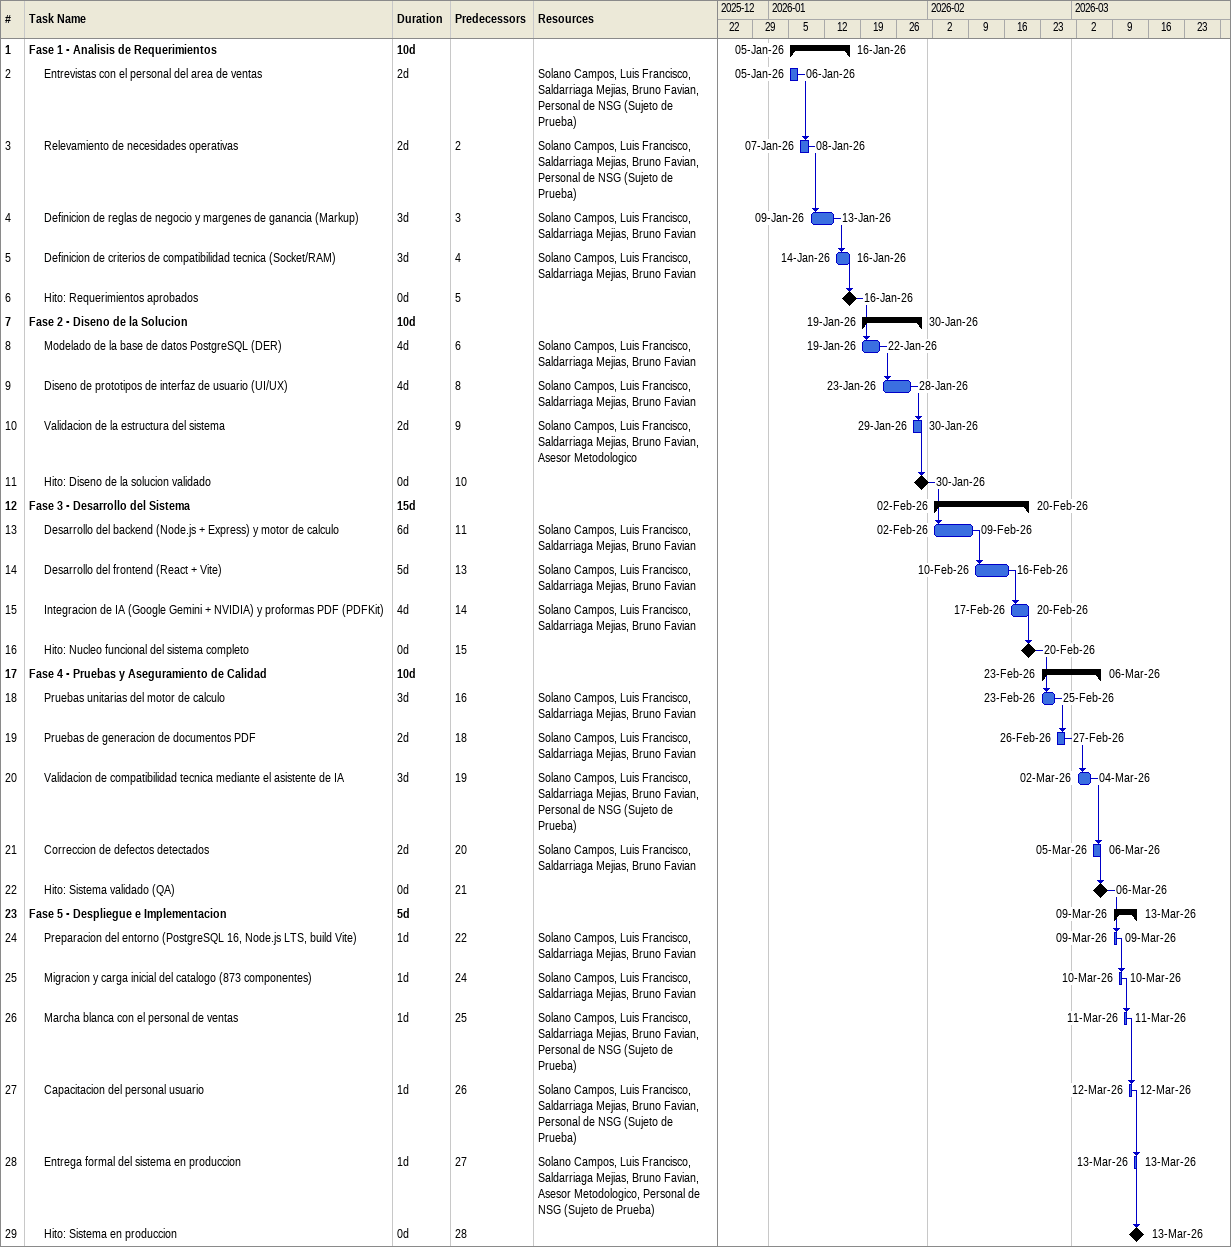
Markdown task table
| ID | Level | Task | Duration | Start | Finish | Predecessors | Resources |
|---|---|---|---|---|---|---|---|
| 1 | 1 | **Fase 1 - Analisis de Requerimientos** | 10d | 2026-01-05 | 2026-01-16 |  |  |
| 2 | 2 | Entrevistas con el personal del area de ventas | 2d | 2026-01-05 | 2026-01-06 |  | Solano Campos, Luis Francisco, Saldarriaga Mejias, Bruno Favian, Personal de NSG (Sujeto de Prueba) |
| 3 | 2 | Relevamiento de necesidades operativas | 2d | 2026-01-07 | 2026-01-08 | 2 | Solano Campos, Luis Francisco, Saldarriaga Mejias, Bruno Favian, Personal de NSG (Sujeto de Prueba) |
| 4 | 2 | Definicion de reglas de negocio y margenes de ganancia (Markup) | 3d | 2026-01-09 | 2026-01-13 | 3 | Solano Campos, Luis Francisco, Saldarriaga Mejias, Bruno Favian |
| 5 | 2 | Definicion de criterios de compatibilidad tecnica (Socket/RAM) | 3d | 2026-01-14 | 2026-01-16 | 4 | Solano Campos, Luis Francisco, Saldarriaga Mejias, Bruno Favian |
| 6 | 2 | Hito: Requerimientos aprobados | 0d | 2026-01-16 | 2026-01-16 | 5 |  |
| 7 | 1 | **Fase 2 - Diseno de la Solucion** | 10d | 2026-01-19 | 2026-01-30 |  |  |
| 8 | 2 | Modelado de la base de datos PostgreSQL (DER) | 4d | 2026-01-19 | 2026-01-22 | 6 | Solano Campos, Luis Francisco, Saldarriaga Mejias, Bruno Favian |
| 9 | 2 | Diseno de prototipos de interfaz de usuario (UI/UX) | 4d | 2026-01-23 | 2026-01-28 | 8 | Solano Campos, Luis Francisco, Saldarriaga Mejias, Bruno Favian |
| 10 | 2 | Validacion de la estructura del sistema | 2d | 2026-01-29 | 2026-01-30 | 9 | Solano Campos, Luis Francisco, Saldarriaga Mejias, Bruno Favian, Asesor Metodologico |
| 11 | 2 | Hito: Diseno de la solucion validado | 0d | 2026-01-30 | 2026-01-30 | 10 |  |
| 12 | 1 | **Fase 3 - Desarrollo del Sistema** | 15d | 2026-02-02 | 2026-02-20 |  |  |
| 13 | 2 | Desarrollo del backend (Node.js + Express) y motor de calculo | 6d | 2026-02-02 | 2026-02-09 | 11 | Solano Campos, Luis Francisco, Saldarriaga Mejias, Bruno Favian |
| 14 | 2 | Desarrollo del frontend (React + Vite) | 5d | 2026-02-10 | 2026-02-16 | 13 | Solano Campos, Luis Francisco, Saldarriaga Mejias, Bruno Favian |
| 15 | 2 | Integracion de IA (Google Gemini + NVIDIA) y proformas PDF (PDFKit) | 4d | 2026-02-17 | 2026-02-20 | 14 | Solano Campos, Luis Francisco, Saldarriaga Mejias, Bruno Favian |
| 16 | 2 | Hito: Nucleo funcional del sistema completo | 0d | 2026-02-20 | 2026-02-20 | 15 |  |
| 17 | 1 | **Fase 4 - Pruebas y Aseguramiento de Calidad** | 10d | 2026-02-23 | 2026-03-06 |  |  |
| 18 | 2 | Pruebas unitarias del motor de calculo | 3d | 2026-02-23 | 2026-02-25 | 16 | Solano Campos, Luis Francisco, Saldarriaga Mejias, Bruno Favian |
| 19 | 2 | Pruebas de generacion de documentos PDF | 2d | 2026-02-26 | 2026-02-27 | 18 | Solano Campos, Luis Francisco, Saldarriaga Mejias, Bruno Favian |
| 20 | 2 | Validacion de compatibilidad tecnica mediante el asistente de IA | 3d | 2026-03-02 | 2026-03-04 | 19 | Solano Campos, Luis Francisco, Saldarriaga Mejias, Bruno Favian, Personal de NSG (Sujeto de Prueba) |
| 21 | 2 | Correccion de defectos detectados | 2d | 2026-03-05 | 2026-03-06 | 20 | Solano Campos, Luis Francisco, Saldarriaga Mejias, Bruno Favian |
| 22 | 2 | Hito: Sistema validado (QA) | 0d | 2026-03-06 | 2026-03-06 | 21 |  |
| 23 | 1 | **Fase 5 - Despliegue e Implementacion** | 5d | 2026-03-09 | 2026-03-13 |  |  |
| 24 | 2 | Preparacion del entorno (PostgreSQL 16, Node.js LTS, build Vite) | 1d | 2026-03-09 | 2026-03-09 | 22 | Solano Campos, Luis Francisco, Saldarriaga Mejias, Bruno Favian |
| 25 | 2 | Migracion y carga inicial del catalogo (873 componentes) | 1d | 2026-03-10 | 2026-03-10 | 24 | Solano Campos, Luis Francisco, Saldarriaga Mejias, Bruno Favian |
| 26 | 2 | Marcha blanca con el personal de ventas | 1d | 2026-03-11 | 2026-03-11 | 25 | Solano Campos, Luis Francisco, Saldarriaga Mejias, Bruno Favian, Personal de NSG (Sujeto de Prueba) |
| 27 | 2 | Capacitacion del personal usuario | 1d | 2026-03-12 | 2026-03-12 | 26 | Solano Campos, Luis Francisco, Saldarriaga Mejias, Bruno Favian, Personal de NSG (Sujeto de Prueba) |
| 28 | 2 | Entrega formal del sistema en produccion | 1d | 2026-03-13 | 2026-03-13 | 27 | Solano Campos, Luis Francisco, Saldarriaga Mejias, Bruno Favian, Asesor Metodologico, Personal de NSG (Sujeto de Prueba) |
| 29 | 2 | Hito: Sistema en produccion | 0d | 2026-03-13 | 2026-03-13 | 28 |  |
